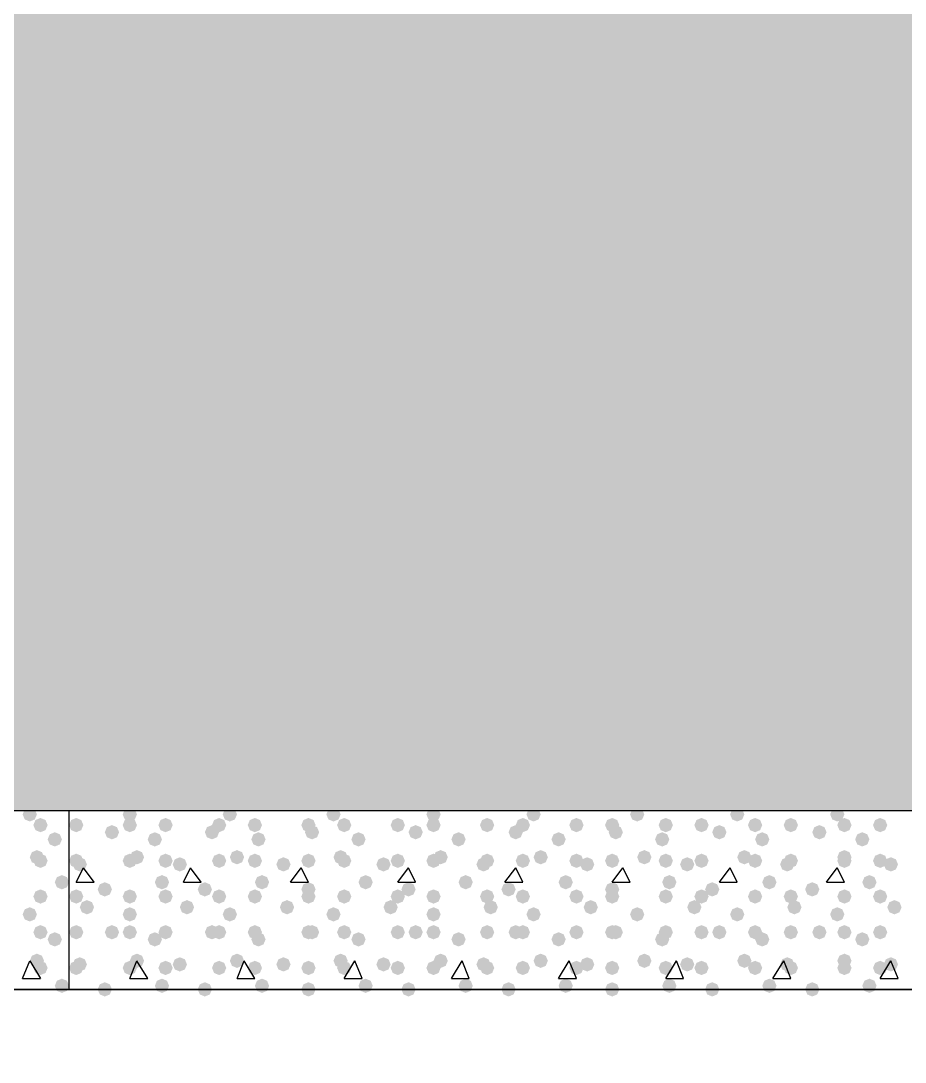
# Model space of a CAD drawing. Header units: millimetres. Extents: x 0 to 420, y 0 to 297.
# Drawn here: x 238.82 to 249.3, y 180.83 to 193.18 of the extents above; entities that cross this region are included whole.
import ezdxf

# ---------------------------------------------------------------- set-up
doc = ezdxf.new("R2010")
doc.units = ezdxf.units.MM
doc.layers.get('0').update_dxf_attribs({"linetype": 'CONTINUOUS'})

msp = doc.modelspace()

# ---------------------------------------------------------------- hatches: boundary and pattern name
at = {"true_color": 0x000008}
h = msp.add_hatch(color=0, dxfattribs=at)
h.paths.add_polyline_path([(379.603, 202.861333), (218.228333, 202.861333), (379.603, 183.811333)], flags=0)
h.paths.add_polyline_path([(218.228333, 202.861333), (379.603, 183.811333), (218.228333, 183.811333)], flags=0)
at = {"true_color": 0x000007}
for points in [[(239.014, 183.769), (238.989129, 183.709204), (238.929333, 183.684333), (238.869538, 183.709204), (238.844667, 183.769), (238.869537, 183.828796), (238.929333, 183.853667), (238.989129, 183.828796)], [(239.141, 183.642), (239.116129, 183.582204), (239.056333, 183.557333), (238.996538, 183.582204), (238.971667, 183.642), (238.996537, 183.701796), (239.056333, 183.726667), (239.116129, 183.701796)], [(239.310333, 183.472667), (239.285462, 183.412871), (239.225667, 183.388), (239.165871, 183.412871), (239.141, 183.472667), (239.165871, 183.532462), (239.225667, 183.557333), (239.285462, 183.532463)], [(239.098667, 183.261), (239.073796, 183.201204), (239.014, 183.176333), (238.954204, 183.201204), (238.929333, 183.261), (238.954204, 183.320796), (239.014, 183.345667), (239.073796, 183.320796)], [(239.141, 183.218667), (239.116129, 183.158871), (239.056333, 183.134), (238.996538, 183.158871), (238.971667, 183.218667), (238.996537, 183.278462), (239.056333, 183.303333), (239.116129, 183.278463)], [(239.395, 182.964667), (239.370129, 182.904871), (239.310333, 182.88), (239.250538, 182.904871), (239.225667, 182.964667), (239.250537, 183.024462), (239.310333, 183.049333), (239.370129, 183.024463)], [(239.141, 182.795333), (239.116129, 182.735537), (239.056333, 182.710667), (238.996538, 182.735537), (238.971667, 182.795333), (238.996537, 182.855129), (239.056333, 182.88), (239.116129, 182.855129)], [(239.014, 182.583667), (238.989129, 182.523871), (238.929333, 182.499), (238.869538, 182.523871), (238.844667, 182.583667), (238.869537, 182.643462), (238.929333, 182.668333), (238.989129, 182.643463)], [(239.141, 182.372), (239.116129, 182.312204), (239.056333, 182.287333), (238.996538, 182.312204), (238.971667, 182.372), (238.996537, 182.431796), (239.056333, 182.456667), (239.116129, 182.431796)], [(239.310333, 182.287333), (239.285462, 182.227537), (239.225667, 182.202667), (239.165871, 182.227537), (239.141, 182.287333), (239.165871, 182.347129), (239.225667, 182.372), (239.285462, 182.347129)], [(239.098667, 182.033333), (239.073796, 181.973537), (239.014, 181.948667), (238.954204, 181.973537), (238.929333, 182.033333), (238.954204, 182.093129), (239.014, 182.118), (239.073796, 182.093129)], [(239.141, 181.948667), (239.116129, 181.888871), (239.056333, 181.864), (238.996538, 181.888871), (238.971667, 181.948667), (238.996537, 182.008462), (239.056333, 182.033333), (239.116129, 182.008463)], [(239.395, 181.737), (239.370129, 181.677204), (239.310333, 181.652333), (239.250538, 181.677204), (239.225667, 181.737), (239.250537, 181.796796), (239.310333, 181.821667), (239.370129, 181.796796)]]:
    msp.add_hatch(color=0, dxfattribs=at).paths.add_polyline_path(points, flags=0)
at = {"true_color": 0x000008}
for points in [[(240.199333, 183.769), (240.174463, 183.709204), (240.114667, 183.684333), (240.054871, 183.709204), (240.03, 183.769), (240.054871, 183.828796), (240.114667, 183.853667), (240.174462, 183.828796)], [(241.384667, 183.769), (241.359796, 183.709204), (241.3, 183.684333), (241.240204, 183.709204), (241.215333, 183.769), (241.240204, 183.828796), (241.3, 183.853667), (241.359796, 183.828796)], [(242.612333, 183.769), (242.587462, 183.709204), (242.527667, 183.684333), (242.467871, 183.709204), (242.443, 183.769), (242.467871, 183.828796), (242.527667, 183.853667), (242.587462, 183.828796)], [(243.797667, 183.769), (243.772796, 183.709204), (243.713, 183.684333), (243.653204, 183.709204), (243.628333, 183.769), (243.653204, 183.828796), (243.713, 183.853667), (243.772796, 183.828796)], [(244.983, 183.769), (244.958129, 183.709204), (244.898333, 183.684333), (244.838538, 183.709204), (244.813667, 183.769), (244.838537, 183.828796), (244.898333, 183.853667), (244.958129, 183.828796)], [(246.210667, 183.769), (246.185796, 183.709204), (246.126, 183.684333), (246.066204, 183.709204), (246.041333, 183.769), (246.066204, 183.828796), (246.126, 183.853667), (246.185796, 183.828796)], [(247.396, 183.769), (247.371129, 183.709204), (247.311333, 183.684333), (247.251538, 183.709204), (247.226667, 183.769), (247.251537, 183.828796), (247.311333, 183.853667), (247.371129, 183.828796)], [(248.581333, 183.769), (248.556462, 183.709204), (248.496667, 183.684333), (248.436871, 183.709204), (248.412, 183.769), (248.436871, 183.828796), (248.496667, 183.853667), (248.556462, 183.828796)], [(239.564333, 183.642), (239.539463, 183.582204), (239.479667, 183.557333), (239.419871, 183.582204), (239.395, 183.642), (239.419871, 183.701796), (239.479667, 183.726667), (239.539462, 183.701796)], [(240.199333, 183.642), (240.174463, 183.582204), (240.114667, 183.557333), (240.054871, 183.582204), (240.03, 183.642), (240.054871, 183.701796), (240.114667, 183.726667), (240.174462, 183.701796)], [(240.622667, 183.642), (240.597796, 183.582204), (240.538, 183.557333), (240.478204, 183.582204), (240.453333, 183.642), (240.478204, 183.701796), (240.538, 183.726667), (240.597796, 183.701796)], [(241.257667, 183.642), (241.232796, 183.582204), (241.173, 183.557333), (241.113204, 183.582204), (241.088333, 183.642), (241.113204, 183.701796), (241.173, 183.726667), (241.232796, 183.701796)], [(241.681, 183.642), (241.656129, 183.582204), (241.596333, 183.557333), (241.536538, 183.582204), (241.511667, 183.642), (241.536537, 183.701796), (241.596333, 183.726667), (241.656129, 183.701796)], [(242.316, 183.642), (242.291129, 183.582204), (242.231333, 183.557333), (242.171538, 183.582204), (242.146667, 183.642), (242.171537, 183.701796), (242.231333, 183.726667), (242.291129, 183.701796)], [(242.739333, 183.642), (242.714463, 183.582204), (242.654667, 183.557333), (242.594871, 183.582204), (242.57, 183.642), (242.594871, 183.701796), (242.654667, 183.726667), (242.714462, 183.701796)], [(243.374333, 183.642), (243.349463, 183.582204), (243.289667, 183.557333), (243.229871, 183.582204), (243.205, 183.642), (243.229871, 183.701796), (243.289667, 183.726667), (243.349462, 183.701796)], [(243.797667, 183.642), (243.772796, 183.582204), (243.713, 183.557333), (243.653204, 183.582204), (243.628333, 183.642), (243.653204, 183.701796), (243.713, 183.726667), (243.772796, 183.701796)], [(244.432667, 183.642), (244.407796, 183.582204), (244.348, 183.557333), (244.288204, 183.582204), (244.263333, 183.642), (244.288204, 183.701796), (244.348, 183.726667), (244.407796, 183.701796)], [(244.856, 183.642), (244.831129, 183.582204), (244.771333, 183.557333), (244.711538, 183.582204), (244.686667, 183.642), (244.711537, 183.701796), (244.771333, 183.726667), (244.831129, 183.701796)], [(245.491, 183.642), (245.466129, 183.582204), (245.406333, 183.557333), (245.346538, 183.582204), (245.321667, 183.642), (245.346537, 183.701796), (245.406333, 183.726667), (245.466129, 183.701796)], [(245.914333, 183.642), (245.889462, 183.582204), (245.829667, 183.557333), (245.769871, 183.582204), (245.745, 183.642), (245.769871, 183.701796), (245.829667, 183.726667), (245.889462, 183.701796)], [(246.549333, 183.642), (246.524463, 183.582204), (246.464667, 183.557333), (246.404871, 183.582204), (246.38, 183.642), (246.404871, 183.701796), (246.464667, 183.726667), (246.524462, 183.701796)], [(246.972667, 183.642), (246.947796, 183.582204), (246.888, 183.557333), (246.828204, 183.582204), (246.803333, 183.642), (246.828204, 183.701796), (246.888, 183.726667), (246.947796, 183.701796)], [(247.607667, 183.642), (247.582796, 183.582204), (247.523, 183.557333), (247.463204, 183.582204), (247.438333, 183.642), (247.463204, 183.701796), (247.523, 183.726667), (247.582796, 183.701796)], [(248.031, 183.642), (248.006129, 183.582204), (247.946333, 183.557333), (247.886538, 183.582204), (247.861667, 183.642), (247.886537, 183.701796), (247.946333, 183.726667), (248.006129, 183.701796)], [(248.666, 183.642), (248.641129, 183.582204), (248.581333, 183.557333), (248.521538, 183.582204), (248.496667, 183.642), (248.521537, 183.701796), (248.581333, 183.726667), (248.641129, 183.701796)], [(249.089333, 183.642), (249.064462, 183.582204), (249.004667, 183.557333), (248.944871, 183.582204), (248.92, 183.642), (248.944871, 183.701796), (249.004667, 183.726667), (249.064462, 183.701796)], [(239.987667, 183.557333), (239.962796, 183.497537), (239.903, 183.472667), (239.843204, 183.497537), (239.818333, 183.557333), (239.843204, 183.617129), (239.903, 183.642), (239.962796, 183.617129)], [(240.495667, 183.472667), (240.470796, 183.412871), (240.411, 183.388), (240.351204, 183.412871), (240.326333, 183.472667), (240.351204, 183.532462), (240.411, 183.557333), (240.470796, 183.532463)], [(241.173, 183.557333), (241.148129, 183.497537), (241.088333, 183.472667), (241.028538, 183.497537), (241.003667, 183.557333), (241.028537, 183.617129), (241.088333, 183.642), (241.148129, 183.617129)], [(241.723333, 183.472667), (241.698463, 183.412871), (241.638667, 183.388), (241.578871, 183.412871), (241.554, 183.472667), (241.578871, 183.532462), (241.638667, 183.557333), (241.698462, 183.532463)], [(242.358333, 183.557333), (242.333463, 183.497537), (242.273667, 183.472667), (242.213871, 183.497537), (242.189, 183.557333), (242.213871, 183.617129), (242.273667, 183.642), (242.333462, 183.617129)], [(242.908667, 183.472667), (242.883796, 183.412871), (242.824, 183.388), (242.764204, 183.412871), (242.739333, 183.472667), (242.764204, 183.532462), (242.824, 183.557333), (242.883796, 183.532463)], [(243.586, 183.557333), (243.561129, 183.497537), (243.501333, 183.472667), (243.441538, 183.497537), (243.416667, 183.557333), (243.441537, 183.617129), (243.501333, 183.642), (243.561129, 183.617129)], [(244.094, 183.472667), (244.069129, 183.412871), (244.009333, 183.388), (243.949538, 183.412871), (243.924667, 183.472667), (243.949537, 183.532462), (244.009333, 183.557333), (244.069129, 183.532463)], [(244.771333, 183.557333), (244.746462, 183.497537), (244.686667, 183.472667), (244.626871, 183.497537), (244.602, 183.557333), (244.626871, 183.617129), (244.686667, 183.642), (244.746462, 183.617129)], [(245.279333, 183.472667), (245.254462, 183.412871), (245.194667, 183.388), (245.134871, 183.412871), (245.11, 183.472667), (245.134871, 183.532462), (245.194667, 183.557333), (245.254462, 183.532463)], [(245.956667, 183.557333), (245.931796, 183.497537), (245.872, 183.472667), (245.812204, 183.497537), (245.787333, 183.557333), (245.812204, 183.617129), (245.872, 183.642), (245.931796, 183.617129)], [(246.507, 183.472667), (246.482129, 183.412871), (246.422333, 183.388), (246.362537, 183.412871), (246.337667, 183.472667), (246.362537, 183.532462), (246.422333, 183.557333), (246.482129, 183.532463)], [(247.184333, 183.557333), (247.159462, 183.497537), (247.099667, 183.472667), (247.039871, 183.497537), (247.015, 183.557333), (247.039871, 183.617129), (247.099667, 183.642), (247.159462, 183.617129)], [(247.692333, 183.472667), (247.667463, 183.412871), (247.607667, 183.388), (247.547871, 183.412871), (247.523, 183.472667), (247.547871, 183.532462), (247.607667, 183.557333), (247.667462, 183.532463)], [(248.369667, 183.557333), (248.344796, 183.497537), (248.285, 183.472667), (248.225204, 183.497537), (248.200333, 183.557333), (248.225204, 183.617129), (248.285, 183.642), (248.344796, 183.617129)], [(248.877667, 183.472667), (248.852796, 183.412871), (248.793, 183.388), (248.733204, 183.412871), (248.708333, 183.472667), (248.733204, 183.532462), (248.793, 183.557333), (248.852796, 183.532463)], [(239.564333, 183.218667), (239.539463, 183.158871), (239.479667, 183.134), (239.419871, 183.158871), (239.395, 183.218667), (239.419871, 183.278462), (239.479667, 183.303333), (239.539462, 183.278463)], [(240.199333, 183.218667), (240.174463, 183.158871), (240.114667, 183.134), (240.054871, 183.158871), (240.03, 183.218667), (240.054871, 183.278462), (240.114667, 183.303333), (240.174462, 183.278463)], [(240.284, 183.261), (240.259129, 183.201204), (240.199333, 183.176333), (240.139538, 183.201204), (240.114667, 183.261), (240.139537, 183.320796), (240.199333, 183.345667), (240.259129, 183.320796)], [(240.622667, 183.218667), (240.597796, 183.158871), (240.538, 183.134), (240.478204, 183.158871), (240.453333, 183.218667), (240.478204, 183.278462), (240.538, 183.303333), (240.597796, 183.278463)], [(241.257667, 183.218667), (241.232796, 183.158871), (241.173, 183.134), (241.113204, 183.158871), (241.088333, 183.218667), (241.113204, 183.278462), (241.173, 183.303333), (241.232796, 183.278463)], [(241.469333, 183.261), (241.444462, 183.201204), (241.384667, 183.176333), (241.324871, 183.201204), (241.3, 183.261), (241.324871, 183.320796), (241.384667, 183.345667), (241.444462, 183.320796)], [(241.681, 183.218667), (241.656129, 183.158871), (241.596333, 183.134), (241.536538, 183.158871), (241.511667, 183.218667), (241.536537, 183.278462), (241.596333, 183.303333), (241.656129, 183.278463)], [(242.316, 183.218667), (242.291129, 183.158871), (242.231333, 183.134), (242.171538, 183.158871), (242.146667, 183.218667), (242.171537, 183.278462), (242.231333, 183.303333), (242.291129, 183.278463)], [(242.697, 183.261), (242.672129, 183.201204), (242.612333, 183.176333), (242.552537, 183.201204), (242.527667, 183.261), (242.552537, 183.320796), (242.612333, 183.345667), (242.672129, 183.320796)], [(242.739333, 183.218667), (242.714463, 183.158871), (242.654667, 183.134), (242.594871, 183.158871), (242.57, 183.218667), (242.594871, 183.278462), (242.654667, 183.303333), (242.714462, 183.278463)], [(243.374333, 183.218667), (243.349463, 183.158871), (243.289667, 183.134), (243.229871, 183.158871), (243.205, 183.218667), (243.229871, 183.278462), (243.289667, 183.303333), (243.349462, 183.278463)], [(243.797667, 183.218667), (243.772796, 183.158871), (243.713, 183.134), (243.653204, 183.158871), (243.628333, 183.218667), (243.653204, 183.278462), (243.713, 183.303333), (243.772796, 183.278463)], [(243.882333, 183.261), (243.857463, 183.201204), (243.797667, 183.176333), (243.737871, 183.201204), (243.713, 183.261), (243.737871, 183.320796), (243.797667, 183.345667), (243.857462, 183.320796)], [(244.432667, 183.218667), (244.407796, 183.158871), (244.348, 183.134), (244.288204, 183.158871), (244.263333, 183.218667), (244.288204, 183.278462), (244.348, 183.303333), (244.407796, 183.278463)], [(244.856, 183.218667), (244.831129, 183.158871), (244.771333, 183.134), (244.711538, 183.158871), (244.686667, 183.218667), (244.711537, 183.278462), (244.771333, 183.303333), (244.831129, 183.278463)], [(245.067667, 183.261), (245.042796, 183.201204), (244.983, 183.176333), (244.923204, 183.201204), (244.898333, 183.261), (244.923204, 183.320796), (244.983, 183.345667), (245.042796, 183.320796)], [(245.491, 183.218667), (245.466129, 183.158871), (245.406333, 183.134), (245.346538, 183.158871), (245.321667, 183.218667), (245.346537, 183.278462), (245.406333, 183.303333), (245.466129, 183.278463)], [(245.914333, 183.218667), (245.889462, 183.158871), (245.829667, 183.134), (245.769871, 183.158871), (245.745, 183.218667), (245.769871, 183.278462), (245.829667, 183.303333), (245.889462, 183.278463)], [(246.295333, 183.261), (246.270462, 183.201204), (246.210667, 183.176333), (246.150871, 183.201204), (246.126, 183.261), (246.150871, 183.320796), (246.210667, 183.345667), (246.270462, 183.320796)], [(246.549333, 183.218667), (246.524463, 183.158871), (246.464667, 183.134), (246.404871, 183.158871), (246.38, 183.218667), (246.404871, 183.278462), (246.464667, 183.303333), (246.524462, 183.278463)], [(246.972667, 183.218667), (246.947796, 183.158871), (246.888, 183.134), (246.828204, 183.158871), (246.803333, 183.218667), (246.828204, 183.278462), (246.888, 183.303333), (246.947796, 183.278463)], [(247.480667, 183.261), (247.455796, 183.201204), (247.396, 183.176333), (247.336204, 183.201204), (247.311333, 183.261), (247.336204, 183.320796), (247.396, 183.345667), (247.455796, 183.320796)], [(247.607667, 183.218667), (247.582796, 183.158871), (247.523, 183.134), (247.463204, 183.158871), (247.438333, 183.218667), (247.463204, 183.278462), (247.523, 183.303333), (247.582796, 183.278463)], [(248.031, 183.218667), (248.006129, 183.158871), (247.946333, 183.134), (247.886538, 183.158871), (247.861667, 183.218667), (247.886537, 183.278462), (247.946333, 183.303333), (248.006129, 183.278463)], [(248.666, 183.261), (248.641129, 183.201204), (248.581333, 183.176333), (248.521538, 183.201204), (248.496667, 183.261), (248.521537, 183.320796), (248.581333, 183.345667), (248.641129, 183.320796)], [(248.666, 183.218667), (248.641129, 183.158871), (248.581333, 183.134), (248.521538, 183.158871), (248.496667, 183.218667), (248.521537, 183.278462), (248.581333, 183.303333), (248.641129, 183.278463)], [(249.089333, 183.218667), (249.064462, 183.158871), (249.004667, 183.134), (248.944871, 183.158871), (248.92, 183.218667), (248.944871, 183.278462), (249.004667, 183.303333), (249.064462, 183.278463)], [(239.606667, 183.176333), (239.581796, 183.116537), (239.522, 183.091667), (239.462204, 183.116537), (239.437333, 183.176333), (239.462204, 183.236129), (239.522, 183.261), (239.581796, 183.236129)], [(240.792, 183.176333), (240.767129, 183.116537), (240.707333, 183.091667), (240.647538, 183.116537), (240.622667, 183.176333), (240.647537, 183.236129), (240.707333, 183.261), (240.767129, 183.236129)], [(242.019667, 183.176333), (241.994796, 183.116537), (241.935, 183.091667), (241.875204, 183.116537), (241.850333, 183.176333), (241.875204, 183.236129), (241.935, 183.261), (241.994796, 183.236129)], [(243.205, 183.176333), (243.180129, 183.116537), (243.120333, 183.091667), (243.060538, 183.116537), (243.035667, 183.176333), (243.060537, 183.236129), (243.120333, 183.261), (243.180129, 183.236129)], [(244.390333, 183.176333), (244.365462, 183.116537), (244.305667, 183.091667), (244.245871, 183.116537), (244.221, 183.176333), (244.245871, 183.236129), (244.305667, 183.261), (244.365462, 183.236129)], [(245.618, 183.176333), (245.593129, 183.116537), (245.533333, 183.091667), (245.473537, 183.116537), (245.448667, 183.176333), (245.473537, 183.236129), (245.533333, 183.261), (245.593129, 183.236129)], [(246.803333, 183.176333), (246.778462, 183.116537), (246.718667, 183.091667), (246.658871, 183.116537), (246.634, 183.176333), (246.658871, 183.236129), (246.718667, 183.261), (246.778462, 183.236129)], [(247.988667, 183.176333), (247.963796, 183.116537), (247.904, 183.091667), (247.844204, 183.116537), (247.819333, 183.176333), (247.844204, 183.236129), (247.904, 183.261), (247.963796, 183.236129)], [(249.216333, 183.176333), (249.191462, 183.116537), (249.131667, 183.091667), (249.071871, 183.116537), (249.047, 183.176333), (249.071871, 183.236129), (249.131667, 183.261), (249.191462, 183.236129)], [(239.903, 182.88), (239.878129, 182.820204), (239.818333, 182.795333), (239.758537, 182.820204), (239.733667, 182.88), (239.758537, 182.939796), (239.818333, 182.964667), (239.878129, 182.939796)], [(240.580333, 182.964667), (240.555462, 182.904871), (240.495667, 182.88), (240.435871, 182.904871), (240.411, 182.964667), (240.435871, 183.024462), (240.495667, 183.049333), (240.555462, 183.024463)], [(241.088333, 182.88), (241.063462, 182.820204), (241.003667, 182.795333), (240.943871, 182.820204), (240.919, 182.88), (240.943871, 182.939796), (241.003667, 182.964667), (241.063462, 182.939796)], [(241.765667, 182.964667), (241.740796, 182.904871), (241.681, 182.88), (241.621204, 182.904871), (241.596333, 182.964667), (241.621204, 183.024462), (241.681, 183.049333), (241.740796, 183.024463)], [(242.316, 182.88), (242.291129, 182.820204), (242.231333, 182.795333), (242.171538, 182.820204), (242.146667, 182.88), (242.171537, 182.939796), (242.231333, 182.964667), (242.291129, 182.939796)], [(242.993333, 182.964667), (242.968462, 182.904871), (242.908667, 182.88), (242.848871, 182.904871), (242.824, 182.964667), (242.848871, 183.024462), (242.908667, 183.049333), (242.968462, 183.024463)], [(243.501333, 182.88), (243.476462, 182.820204), (243.416667, 182.795333), (243.356871, 182.820204), (243.332, 182.88), (243.356871, 182.939796), (243.416667, 182.964667), (243.476462, 182.939796)], [(244.178667, 182.964667), (244.153796, 182.904871), (244.094, 182.88), (244.034204, 182.904871), (244.009333, 182.964667), (244.034204, 183.024462), (244.094, 183.049333), (244.153796, 183.024463)], [(244.686667, 182.88), (244.661796, 182.820204), (244.602, 182.795333), (244.542204, 182.820204), (244.517333, 182.88), (244.542204, 182.939796), (244.602, 182.964667), (244.661796, 182.939796)], [(245.364, 182.964667), (245.339129, 182.904871), (245.279333, 182.88), (245.219538, 182.904871), (245.194667, 182.964667), (245.219537, 183.024462), (245.279333, 183.049333), (245.339129, 183.024463)], [(245.914333, 182.88), (245.889462, 182.820204), (245.829667, 182.795333), (245.769871, 182.820204), (245.745, 182.88), (245.769871, 182.939796), (245.829667, 182.964667), (245.889462, 182.939796)], [(246.591667, 182.964667), (246.566796, 182.904871), (246.507, 182.88), (246.447204, 182.904871), (246.422333, 182.964667), (246.447204, 183.024462), (246.507, 183.049333), (246.566796, 183.024463)], [(247.099667, 182.88), (247.074796, 182.820204), (247.015, 182.795333), (246.955204, 182.820204), (246.930333, 182.88), (246.955204, 182.939796), (247.015, 182.964667), (247.074796, 182.939796)], [(247.777, 182.964667), (247.752129, 182.904871), (247.692333, 182.88), (247.632537, 182.904871), (247.607667, 182.964667), (247.632537, 183.024462), (247.692333, 183.049333), (247.752129, 183.024463)], [(248.285, 182.88), (248.260129, 182.820204), (248.200333, 182.795333), (248.140537, 182.820204), (248.115667, 182.88), (248.140537, 182.939796), (248.200333, 182.964667), (248.260129, 182.939796)], [(248.962333, 182.964667), (248.937462, 182.904871), (248.877667, 182.88), (248.817871, 182.904871), (248.793, 182.964667), (248.817871, 183.024462), (248.877667, 183.049333), (248.937462, 183.024463)], [(239.564333, 182.795333), (239.539463, 182.735537), (239.479667, 182.710667), (239.419871, 182.735537), (239.395, 182.795333), (239.419871, 182.855129), (239.479667, 182.88), (239.539462, 182.855129)], [(240.199333, 182.795333), (240.174463, 182.735537), (240.114667, 182.710667), (240.054871, 182.735537), (240.03, 182.795333), (240.054871, 182.855129), (240.114667, 182.88), (240.174462, 182.855129)], [(240.622667, 182.795333), (240.597796, 182.735537), (240.538, 182.710667), (240.478204, 182.735537), (240.453333, 182.795333), (240.478204, 182.855129), (240.538, 182.88), (240.597796, 182.855129)], [(241.257667, 182.795333), (241.232796, 182.735537), (241.173, 182.710667), (241.113204, 182.735537), (241.088333, 182.795333), (241.113204, 182.855129), (241.173, 182.88), (241.232796, 182.855129)], [(241.681, 182.795333), (241.656129, 182.735537), (241.596333, 182.710667), (241.536538, 182.735537), (241.511667, 182.795333), (241.536537, 182.855129), (241.596333, 182.88), (241.656129, 182.855129)], [(242.316, 182.795333), (242.291129, 182.735537), (242.231333, 182.710667), (242.171538, 182.735537), (242.146667, 182.795333), (242.171537, 182.855129), (242.231333, 182.88), (242.291129, 182.855129)], [(242.739333, 182.795333), (242.714463, 182.735537), (242.654667, 182.710667), (242.594871, 182.735537), (242.57, 182.795333), (242.594871, 182.855129), (242.654667, 182.88), (242.714462, 182.855129)], [(243.374333, 182.795333), (243.349463, 182.735537), (243.289667, 182.710667), (243.229871, 182.735537), (243.205, 182.795333), (243.229871, 182.855129), (243.289667, 182.88), (243.349462, 182.855129)], [(243.797667, 182.795333), (243.772796, 182.735537), (243.713, 182.710667), (243.653204, 182.735537), (243.628333, 182.795333), (243.653204, 182.855129), (243.713, 182.88), (243.772796, 182.855129)], [(244.432667, 182.795333), (244.407796, 182.735537), (244.348, 182.710667), (244.288204, 182.735537), (244.263333, 182.795333), (244.288204, 182.855129), (244.348, 182.88), (244.407796, 182.855129)], [(244.856, 182.795333), (244.831129, 182.735537), (244.771333, 182.710667), (244.711538, 182.735537), (244.686667, 182.795333), (244.711537, 182.855129), (244.771333, 182.88), (244.831129, 182.855129)], [(245.491, 182.795333), (245.466129, 182.735537), (245.406333, 182.710667), (245.346538, 182.735537), (245.321667, 182.795333), (245.346537, 182.855129), (245.406333, 182.88), (245.466129, 182.855129)], [(245.914333, 182.795333), (245.889462, 182.735537), (245.829667, 182.710667), (245.769871, 182.735537), (245.745, 182.795333), (245.769871, 182.855129), (245.829667, 182.88), (245.889462, 182.855129)], [(246.549333, 182.795333), (246.524463, 182.735537), (246.464667, 182.710667), (246.404871, 182.735537), (246.38, 182.795333), (246.404871, 182.855129), (246.464667, 182.88), (246.524462, 182.855129)], [(246.972667, 182.795333), (246.947796, 182.735537), (246.888, 182.710667), (246.828204, 182.735537), (246.803333, 182.795333), (246.828204, 182.855129), (246.888, 182.88), (246.947796, 182.855129)], [(247.607667, 182.795333), (247.582796, 182.735537), (247.523, 182.710667), (247.463204, 182.735537), (247.438333, 182.795333), (247.463204, 182.855129), (247.523, 182.88), (247.582796, 182.855129)], [(248.031, 182.795333), (248.006129, 182.735537), (247.946333, 182.710667), (247.886538, 182.735537), (247.861667, 182.795333), (247.886537, 182.855129), (247.946333, 182.88), (248.006129, 182.855129)], [(248.666, 182.795333), (248.641129, 182.735537), (248.581333, 182.710667), (248.521538, 182.735537), (248.496667, 182.795333), (248.521537, 182.855129), (248.581333, 182.88), (248.641129, 182.855129)], [(249.089333, 182.795333), (249.064462, 182.735537), (249.004667, 182.710667), (248.944871, 182.735537), (248.92, 182.795333), (248.944871, 182.855129), (249.004667, 182.88), (249.064462, 182.855129)], [(239.691333, 182.668333), (239.666462, 182.608537), (239.606667, 182.583667), (239.546871, 182.608537), (239.522, 182.668333), (239.546871, 182.728129), (239.606667, 182.753), (239.666462, 182.728129)], [(240.876667, 182.668333), (240.851796, 182.608537), (240.792, 182.583667), (240.732204, 182.608537), (240.707333, 182.668333), (240.732204, 182.728129), (240.792, 182.753), (240.851796, 182.728129)], [(242.062, 182.668333), (242.037129, 182.608537), (241.977333, 182.583667), (241.917537, 182.608537), (241.892667, 182.668333), (241.917537, 182.728129), (241.977333, 182.753), (242.037129, 182.728129)], [(243.289667, 182.668333), (243.264796, 182.608537), (243.205, 182.583667), (243.145204, 182.608537), (243.120333, 182.668333), (243.145204, 182.728129), (243.205, 182.753), (243.264796, 182.728129)], [(244.475, 182.668333), (244.450129, 182.608537), (244.390333, 182.583667), (244.330537, 182.608537), (244.305667, 182.668333), (244.330537, 182.728129), (244.390333, 182.753), (244.450129, 182.728129)], [(245.660333, 182.668333), (245.635462, 182.608537), (245.575667, 182.583667), (245.515871, 182.608537), (245.491, 182.668333), (245.515871, 182.728129), (245.575667, 182.753), (245.635462, 182.728129)], [(246.888, 182.668333), (246.863129, 182.608537), (246.803333, 182.583667), (246.743538, 182.608537), (246.718667, 182.668333), (246.743537, 182.728129), (246.803333, 182.753), (246.863129, 182.728129)], [(248.073333, 182.668333), (248.048462, 182.608537), (247.988667, 182.583667), (247.928871, 182.608537), (247.904, 182.668333), (247.928871, 182.728129), (247.988667, 182.753), (248.048462, 182.728129)], [(249.258667, 182.668333), (249.233796, 182.608537), (249.174, 182.583667), (249.114204, 182.608537), (249.089333, 182.668333), (249.114204, 182.728129), (249.174, 182.753), (249.233796, 182.728129)], [(240.199333, 182.583667), (240.174463, 182.523871), (240.114667, 182.499), (240.054871, 182.523871), (240.03, 182.583667), (240.054871, 182.643462), (240.114667, 182.668333), (240.174462, 182.643463)], [(241.384667, 182.583667), (241.359796, 182.523871), (241.3, 182.499), (241.240204, 182.523871), (241.215333, 182.583667), (241.240204, 182.643462), (241.3, 182.668333), (241.359796, 182.643463)], [(242.612333, 182.583667), (242.587462, 182.523871), (242.527667, 182.499), (242.467871, 182.523871), (242.443, 182.583667), (242.467871, 182.643462), (242.527667, 182.668333), (242.587462, 182.643463)], [(243.797667, 182.583667), (243.772796, 182.523871), (243.713, 182.499), (243.653204, 182.523871), (243.628333, 182.583667), (243.653204, 182.643462), (243.713, 182.668333), (243.772796, 182.643463)], [(244.983, 182.583667), (244.958129, 182.523871), (244.898333, 182.499), (244.838538, 182.523871), (244.813667, 182.583667), (244.838537, 182.643462), (244.898333, 182.668333), (244.958129, 182.643463)], [(246.210667, 182.583667), (246.185796, 182.523871), (246.126, 182.499), (246.066204, 182.523871), (246.041333, 182.583667), (246.066204, 182.643462), (246.126, 182.668333), (246.185796, 182.643463)], [(247.396, 182.583667), (247.371129, 182.523871), (247.311333, 182.499), (247.251538, 182.523871), (247.226667, 182.583667), (247.251537, 182.643462), (247.311333, 182.668333), (247.371129, 182.643463)], [(248.581333, 182.583667), (248.556462, 182.523871), (248.496667, 182.499), (248.436871, 182.523871), (248.412, 182.583667), (248.436871, 182.643462), (248.496667, 182.668333), (248.556462, 182.643463)], [(239.564333, 182.372), (239.539463, 182.312204), (239.479667, 182.287333), (239.419871, 182.312204), (239.395, 182.372), (239.419871, 182.431796), (239.479667, 182.456667), (239.539462, 182.431796)], [(239.987667, 182.372), (239.962796, 182.312204), (239.903, 182.287333), (239.843204, 182.312204), (239.818333, 182.372), (239.843204, 182.431796), (239.903, 182.456667), (239.962796, 182.431796)], [(240.199333, 182.372), (240.174463, 182.312204), (240.114667, 182.287333), (240.054871, 182.312204), (240.03, 182.372), (240.054871, 182.431796), (240.114667, 182.456667), (240.174462, 182.431796)], [(240.622667, 182.372), (240.597796, 182.312204), (240.538, 182.287333), (240.478204, 182.312204), (240.453333, 182.372), (240.478204, 182.431796), (240.538, 182.456667), (240.597796, 182.431796)], [(241.173, 182.372), (241.148129, 182.312204), (241.088333, 182.287333), (241.028538, 182.312204), (241.003667, 182.372), (241.028537, 182.431796), (241.088333, 182.456667), (241.148129, 182.431796)], [(241.257667, 182.372), (241.232796, 182.312204), (241.173, 182.287333), (241.113204, 182.312204), (241.088333, 182.372), (241.113204, 182.431796), (241.173, 182.456667), (241.232796, 182.431796)], [(241.681, 182.372), (241.656129, 182.312204), (241.596333, 182.287333), (241.536538, 182.312204), (241.511667, 182.372), (241.536537, 182.431796), (241.596333, 182.456667), (241.656129, 182.431796)], [(242.316, 182.372), (242.291129, 182.312204), (242.231333, 182.287333), (242.171538, 182.312204), (242.146667, 182.372), (242.171537, 182.431796), (242.231333, 182.456667), (242.291129, 182.431796)], [(242.358333, 182.372), (242.333463, 182.312204), (242.273667, 182.287333), (242.213871, 182.312204), (242.189, 182.372), (242.213871, 182.431796), (242.273667, 182.456667), (242.333462, 182.431796)], [(242.739333, 182.372), (242.714463, 182.312204), (242.654667, 182.287333), (242.594871, 182.312204), (242.57, 182.372), (242.594871, 182.431796), (242.654667, 182.456667), (242.714462, 182.431796)], [(243.374333, 182.372), (243.349463, 182.312204), (243.289667, 182.287333), (243.229871, 182.312204), (243.205, 182.372), (243.229871, 182.431796), (243.289667, 182.456667), (243.349462, 182.431796)], [(243.586, 182.372), (243.561129, 182.312204), (243.501333, 182.287333), (243.441538, 182.312204), (243.416667, 182.372), (243.441537, 182.431796), (243.501333, 182.456667), (243.561129, 182.431796)], [(243.797667, 182.372), (243.772796, 182.312204), (243.713, 182.287333), (243.653204, 182.312204), (243.628333, 182.372), (243.653204, 182.431796), (243.713, 182.456667), (243.772796, 182.431796)], [(244.432667, 182.372), (244.407796, 182.312204), (244.348, 182.287333), (244.288204, 182.312204), (244.263333, 182.372), (244.288204, 182.431796), (244.348, 182.456667), (244.407796, 182.431796)], [(244.771333, 182.372), (244.746462, 182.312204), (244.686667, 182.287333), (244.626871, 182.312204), (244.602, 182.372), (244.626871, 182.431796), (244.686667, 182.456667), (244.746462, 182.431796)], [(244.856, 182.372), (244.831129, 182.312204), (244.771333, 182.287333), (244.711538, 182.312204), (244.686667, 182.372), (244.711537, 182.431796), (244.771333, 182.456667), (244.831129, 182.431796)], [(245.491, 182.372), (245.466129, 182.312204), (245.406333, 182.287333), (245.346538, 182.312204), (245.321667, 182.372), (245.346537, 182.431796), (245.406333, 182.456667), (245.466129, 182.431796)], [(245.914333, 182.372), (245.889462, 182.312204), (245.829667, 182.287333), (245.769871, 182.312204), (245.745, 182.372), (245.769871, 182.431796), (245.829667, 182.456667), (245.889462, 182.431796)], [(245.956667, 182.372), (245.931796, 182.312204), (245.872, 182.287333), (245.812204, 182.312204), (245.787333, 182.372), (245.812204, 182.431796), (245.872, 182.456667), (245.931796, 182.431796)], [(246.549333, 182.372), (246.524463, 182.312204), (246.464667, 182.287333), (246.404871, 182.312204), (246.38, 182.372), (246.404871, 182.431796), (246.464667, 182.456667), (246.524462, 182.431796)], [(246.972667, 182.372), (246.947796, 182.312204), (246.888, 182.287333), (246.828204, 182.312204), (246.803333, 182.372), (246.828204, 182.431796), (246.888, 182.456667), (246.947796, 182.431796)], [(247.184333, 182.372), (247.159462, 182.312204), (247.099667, 182.287333), (247.039871, 182.312204), (247.015, 182.372), (247.039871, 182.431796), (247.099667, 182.456667), (247.159462, 182.431796)], [(247.607667, 182.372), (247.582796, 182.312204), (247.523, 182.287333), (247.463204, 182.312204), (247.438333, 182.372), (247.463204, 182.431796), (247.523, 182.456667), (247.582796, 182.431796)], [(248.031, 182.372), (248.006129, 182.312204), (247.946333, 182.287333), (247.886538, 182.312204), (247.861667, 182.372), (247.886537, 182.431796), (247.946333, 182.456667), (248.006129, 182.431796)], [(248.369667, 182.372), (248.344796, 182.312204), (248.285, 182.287333), (248.225204, 182.312204), (248.200333, 182.372), (248.225204, 182.431796), (248.285, 182.456667), (248.344796, 182.431796)], [(248.666, 182.372), (248.641129, 182.312204), (248.581333, 182.287333), (248.521538, 182.312204), (248.496667, 182.372), (248.521537, 182.431796), (248.581333, 182.456667), (248.641129, 182.431796)], [(249.089333, 182.372), (249.064462, 182.312204), (249.004667, 182.287333), (248.944871, 182.312204), (248.92, 182.372), (248.944871, 182.431796), (249.004667, 182.456667), (249.064462, 182.431796)], [(240.495667, 182.287333), (240.470796, 182.227537), (240.411, 182.202667), (240.351204, 182.227537), (240.326333, 182.287333), (240.351204, 182.347129), (240.411, 182.372), (240.470796, 182.347129)], [(241.723333, 182.287333), (241.698463, 182.227537), (241.638667, 182.202667), (241.578871, 182.227537), (241.554, 182.287333), (241.578871, 182.347129), (241.638667, 182.372), (241.698462, 182.347129)], [(242.908667, 182.287333), (242.883796, 182.227537), (242.824, 182.202667), (242.764204, 182.227537), (242.739333, 182.287333), (242.764204, 182.347129), (242.824, 182.372), (242.883796, 182.347129)], [(244.094, 182.287333), (244.069129, 182.227537), (244.009333, 182.202667), (243.949538, 182.227537), (243.924667, 182.287333), (243.949537, 182.347129), (244.009333, 182.372), (244.069129, 182.347129)], [(245.279333, 182.287333), (245.254462, 182.227537), (245.194667, 182.202667), (245.134871, 182.227537), (245.11, 182.287333), (245.134871, 182.347129), (245.194667, 182.372), (245.254462, 182.347129)], [(246.507, 182.287333), (246.482129, 182.227537), (246.422333, 182.202667), (246.362537, 182.227537), (246.337667, 182.287333), (246.362537, 182.347129), (246.422333, 182.372), (246.482129, 182.347129)], [(247.692333, 182.287333), (247.667463, 182.227537), (247.607667, 182.202667), (247.547871, 182.227537), (247.523, 182.287333), (247.547871, 182.347129), (247.607667, 182.372), (247.667462, 182.347129)], [(248.877667, 182.287333), (248.852796, 182.227537), (248.793, 182.202667), (248.733204, 182.227537), (248.708333, 182.287333), (248.733204, 182.347129), (248.793, 182.372), (248.852796, 182.347129)], [(239.606667, 181.991), (239.581796, 181.931204), (239.522, 181.906333), (239.462204, 181.931204), (239.437333, 181.991), (239.462204, 182.050796), (239.522, 182.075667), (239.581796, 182.050796)], [(240.284, 182.033333), (240.259129, 181.973537), (240.199333, 181.948667), (240.139538, 181.973537), (240.114667, 182.033333), (240.139537, 182.093129), (240.199333, 182.118), (240.259129, 182.093129)], [(240.792, 181.991), (240.767129, 181.931204), (240.707333, 181.906333), (240.647538, 181.931204), (240.622667, 181.991), (240.647537, 182.050796), (240.707333, 182.075667), (240.767129, 182.050796)], [(241.469333, 182.033333), (241.444462, 181.973537), (241.384667, 181.948667), (241.324871, 181.973537), (241.3, 182.033333), (241.324871, 182.093129), (241.384667, 182.118), (241.444462, 182.093129)], [(242.019667, 181.991), (241.994796, 181.931204), (241.935, 181.906333), (241.875204, 181.931204), (241.850333, 181.991), (241.875204, 182.050796), (241.935, 182.075667), (241.994796, 182.050796)], [(242.697, 182.033333), (242.672129, 181.973537), (242.612333, 181.948667), (242.552537, 181.973537), (242.527667, 182.033333), (242.552537, 182.093129), (242.612333, 182.118), (242.672129, 182.093129)], [(243.205, 181.991), (243.180129, 181.931204), (243.120333, 181.906333), (243.060538, 181.931204), (243.035667, 181.991), (243.060537, 182.050796), (243.120333, 182.075667), (243.180129, 182.050796)], [(243.882333, 182.033333), (243.857463, 181.973537), (243.797667, 181.948667), (243.737871, 181.973537), (243.713, 182.033333), (243.737871, 182.093129), (243.797667, 182.118), (243.857462, 182.093129)], [(244.390333, 181.991), (244.365462, 181.931204), (244.305667, 181.906333), (244.245871, 181.931204), (244.221, 181.991), (244.245871, 182.050796), (244.305667, 182.075667), (244.365462, 182.050796)], [(245.067667, 182.033333), (245.042796, 181.973537), (244.983, 181.948667), (244.923204, 181.973537), (244.898333, 182.033333), (244.923204, 182.093129), (244.983, 182.118), (245.042796, 182.093129)], [(245.618, 181.991), (245.593129, 181.931204), (245.533333, 181.906333), (245.473537, 181.931204), (245.448667, 181.991), (245.473537, 182.050796), (245.533333, 182.075667), (245.593129, 182.050796)], [(246.295333, 182.033333), (246.270462, 181.973537), (246.210667, 181.948667), (246.150871, 181.973537), (246.126, 182.033333), (246.150871, 182.093129), (246.210667, 182.118), (246.270462, 182.093129)], [(246.803333, 181.991), (246.778462, 181.931204), (246.718667, 181.906333), (246.658871, 181.931204), (246.634, 181.991), (246.658871, 182.050796), (246.718667, 182.075667), (246.778462, 182.050796)], [(247.480667, 182.033333), (247.455796, 181.973537), (247.396, 181.948667), (247.336204, 181.973537), (247.311333, 182.033333), (247.336204, 182.093129), (247.396, 182.118), (247.455796, 182.093129)], [(247.988667, 181.991), (247.963796, 181.931204), (247.904, 181.906333), (247.844204, 181.931204), (247.819333, 181.991), (247.844204, 182.050796), (247.904, 182.075667), (247.963796, 182.050796)], [(248.666, 182.033333), (248.641129, 181.973537), (248.581333, 181.948667), (248.521538, 181.973537), (248.496667, 182.033333), (248.521537, 182.093129), (248.581333, 182.118), (248.641129, 182.093129)], [(249.216333, 181.991), (249.191462, 181.931204), (249.131667, 181.906333), (249.071871, 181.931204), (249.047, 181.991), (249.071871, 182.050796), (249.131667, 182.075667), (249.191462, 182.050796)], [(239.564333, 181.948667), (239.539463, 181.888871), (239.479667, 181.864), (239.419871, 181.888871), (239.395, 181.948667), (239.419871, 182.008462), (239.479667, 182.033333), (239.539462, 182.008463)], [(240.199333, 181.948667), (240.174463, 181.888871), (240.114667, 181.864), (240.054871, 181.888871), (240.03, 181.948667), (240.054871, 182.008462), (240.114667, 182.033333), (240.174462, 182.008463)], [(240.622667, 181.948667), (240.597796, 181.888871), (240.538, 181.864), (240.478204, 181.888871), (240.453333, 181.948667), (240.478204, 182.008462), (240.538, 182.033333), (240.597796, 182.008463)], [(241.257667, 181.948667), (241.232796, 181.888871), (241.173, 181.864), (241.113204, 181.888871), (241.088333, 181.948667), (241.113204, 182.008462), (241.173, 182.033333), (241.232796, 182.008463)], [(241.681, 181.948667), (241.656129, 181.888871), (241.596333, 181.864), (241.536538, 181.888871), (241.511667, 181.948667), (241.536537, 182.008462), (241.596333, 182.033333), (241.656129, 182.008463)], [(242.316, 181.948667), (242.291129, 181.888871), (242.231333, 181.864), (242.171538, 181.888871), (242.146667, 181.948667), (242.171537, 182.008462), (242.231333, 182.033333), (242.291129, 182.008463)], [(242.739333, 181.948667), (242.714463, 181.888871), (242.654667, 181.864), (242.594871, 181.888871), (242.57, 181.948667), (242.594871, 182.008462), (242.654667, 182.033333), (242.714462, 182.008463)], [(243.374333, 181.948667), (243.349463, 181.888871), (243.289667, 181.864), (243.229871, 181.888871), (243.205, 181.948667), (243.229871, 182.008462), (243.289667, 182.033333), (243.349462, 182.008463)], [(243.797667, 181.948667), (243.772796, 181.888871), (243.713, 181.864), (243.653204, 181.888871), (243.628333, 181.948667), (243.653204, 182.008462), (243.713, 182.033333), (243.772796, 182.008463)], [(244.432667, 181.948667), (244.407796, 181.888871), (244.348, 181.864), (244.288204, 181.888871), (244.263333, 181.948667), (244.288204, 182.008462), (244.348, 182.033333), (244.407796, 182.008463)], [(244.856, 181.948667), (244.831129, 181.888871), (244.771333, 181.864), (244.711538, 181.888871), (244.686667, 181.948667), (244.711537, 182.008462), (244.771333, 182.033333), (244.831129, 182.008463)], [(245.491, 181.948667), (245.466129, 181.888871), (245.406333, 181.864), (245.346538, 181.888871), (245.321667, 181.948667), (245.346537, 182.008462), (245.406333, 182.033333), (245.466129, 182.008463)], [(245.914333, 181.948667), (245.889462, 181.888871), (245.829667, 181.864), (245.769871, 181.888871), (245.745, 181.948667), (245.769871, 182.008462), (245.829667, 182.033333), (245.889462, 182.008463)], [(246.549333, 181.948667), (246.524463, 181.888871), (246.464667, 181.864), (246.404871, 181.888871), (246.38, 181.948667), (246.404871, 182.008462), (246.464667, 182.033333), (246.524462, 182.008463)], [(246.972667, 181.948667), (246.947796, 181.888871), (246.888, 181.864), (246.828204, 181.888871), (246.803333, 181.948667), (246.828204, 182.008462), (246.888, 182.033333), (246.947796, 182.008463)], [(247.607667, 181.948667), (247.582796, 181.888871), (247.523, 181.864), (247.463204, 181.888871), (247.438333, 181.948667), (247.463204, 182.008462), (247.523, 182.033333), (247.582796, 182.008463)], [(248.031, 181.948667), (248.006129, 181.888871), (247.946333, 181.864), (247.886538, 181.888871), (247.861667, 181.948667), (247.886537, 182.008462), (247.946333, 182.033333), (248.006129, 182.008463)], [(248.666, 181.948667), (248.641129, 181.888871), (248.581333, 181.864), (248.521538, 181.888871), (248.496667, 181.948667), (248.521537, 182.008462), (248.581333, 182.033333), (248.641129, 182.008463)], [(249.089333, 181.948667), (249.064462, 181.888871), (249.004667, 181.864), (248.944871, 181.888871), (248.92, 181.948667), (248.944871, 182.008462), (249.004667, 182.033333), (249.064462, 182.008463)], [(240.580333, 181.737), (240.555462, 181.677204), (240.495667, 181.652333), (240.435871, 181.677204), (240.411, 181.737), (240.435871, 181.796796), (240.495667, 181.821667), (240.555462, 181.796796)], [(241.765667, 181.737), (241.740796, 181.677204), (241.681, 181.652333), (241.621204, 181.677204), (241.596333, 181.737), (241.621204, 181.796796), (241.681, 181.821667), (241.740796, 181.796796)], [(242.993333, 181.737), (242.968462, 181.677204), (242.908667, 181.652333), (242.848871, 181.677204), (242.824, 181.737), (242.848871, 181.796796), (242.908667, 181.821667), (242.968462, 181.796796)], [(244.178667, 181.737), (244.153796, 181.677204), (244.094, 181.652333), (244.034204, 181.677204), (244.009333, 181.737), (244.034204, 181.796796), (244.094, 181.821667), (244.153796, 181.796796)], [(245.364, 181.737), (245.339129, 181.677204), (245.279333, 181.652333), (245.219538, 181.677204), (245.194667, 181.737), (245.219537, 181.796796), (245.279333, 181.821667), (245.339129, 181.796796)], [(246.591667, 181.737), (246.566796, 181.677204), (246.507, 181.652333), (246.447204, 181.677204), (246.422333, 181.737), (246.447204, 181.796796), (246.507, 181.821667), (246.566796, 181.796796)], [(247.777, 181.737), (247.752129, 181.677204), (247.692333, 181.652333), (247.632537, 181.677204), (247.607667, 181.737), (247.632537, 181.796796), (247.692333, 181.821667), (247.752129, 181.796796)], [(248.962333, 181.737), (248.937462, 181.677204), (248.877667, 181.652333), (248.817871, 181.677204), (248.793, 181.737), (248.817871, 181.796796), (248.877667, 181.821667), (248.937462, 181.796796)], [(239.903, 181.694667), (239.878129, 181.634871), (239.818333, 181.61), (239.758537, 181.634871), (239.733667, 181.694667), (239.758537, 181.754462), (239.818333, 181.779333), (239.878129, 181.754463)], [(241.088333, 181.694667), (241.063462, 181.634871), (241.003667, 181.61), (240.943871, 181.634871), (240.919, 181.694667), (240.943871, 181.754462), (241.003667, 181.779333), (241.063462, 181.754463)], [(242.316, 181.694667), (242.291129, 181.634871), (242.231333, 181.61), (242.171538, 181.634871), (242.146667, 181.694667), (242.171537, 181.754462), (242.231333, 181.779333), (242.291129, 181.754463)], [(243.501333, 181.694667), (243.476462, 181.634871), (243.416667, 181.61), (243.356871, 181.634871), (243.332, 181.694667), (243.356871, 181.754462), (243.416667, 181.779333), (243.476462, 181.754463)], [(244.686667, 181.694667), (244.661796, 181.634871), (244.602, 181.61), (244.542204, 181.634871), (244.517333, 181.694667), (244.542204, 181.754462), (244.602, 181.779333), (244.661796, 181.754463)], [(245.914333, 181.694667), (245.889462, 181.634871), (245.829667, 181.61), (245.769871, 181.634871), (245.745, 181.694667), (245.769871, 181.754462), (245.829667, 181.779333), (245.889462, 181.754463)], [(247.099667, 181.694667), (247.074796, 181.634871), (247.015, 181.61), (246.955204, 181.634871), (246.930333, 181.694667), (246.955204, 181.754462), (247.015, 181.779333), (247.074796, 181.754463)], [(248.285, 181.694667), (248.260129, 181.634871), (248.200333, 181.61), (248.140537, 181.634871), (248.115667, 181.694667), (248.140537, 181.754462), (248.200333, 181.779333), (248.260129, 181.754463)]]:
    msp.add_hatch(color=0, dxfattribs=at).paths.add_polyline_path(points, flags=0)

# ---------------------------------------------------------------- linework, layer by layer
at = {"color": 0, "true_color": 0x000007}
for points in [[(32.469667, 183.811333), (32.469667, 160.485667), (380.661333, 160.485667), (380.661333, 183.811333), (218.228333, 183.811333), (218.228333, 204.978), (194.902667, 204.978), (194.902667, 183.811333)], [(32.469667, 183.811333), (32.469667, 160.485667), (380.661333, 160.485667), (380.661333, 183.811333), (218.228333, 183.811333), (218.228333, 204.978), (194.902667, 204.978), (194.902667, 183.811333)], [(237.278333, 183.811333), (237.278333, 181.694667), (239.395, 181.694667), (239.395, 183.811333)]]:
    msp.add_lwpolyline(points, close=True, dxfattribs=at)
at = {"color": 0, "true_color": 0x0000fd}
msp.add_lwpolyline([(34.586333, 162.602333), (378.544667, 162.602333), (378.544667, 181.694667), (216.111667, 181.694667), (216.111667, 202.861333), (197.019333, 202.861333), (197.019333, 181.694667), (34.586333, 181.694667)], close=True, dxfattribs=at)
at = {"color": 0, "true_color": 0x000008}
msp.add_lwpolyline([(218.228333, 202.861333), (379.603, 183.811333), (218.228333, 183.811333)], close=True, dxfattribs=at)
at = {"color": 0, "true_color": 0x000007}
for points in [[(258.487333, 183.811333), (239.395, 183.811333)], [(238.844667, 181.821667), (238.929333, 182.033333), (239.056333, 181.821667)], [(238.844667, 181.821667), (239.056333, 181.821667)], [(239.395, 181.694667), (258.487333, 181.694667)]]:
    msp.add_lwpolyline(points, dxfattribs=at)
at = {"color": 0, "true_color": 0x000008}
for points in [[(239.479667, 182.964667), (239.564333, 183.134)], [(239.691333, 182.964667), (239.564333, 183.134)], [(240.749667, 182.964667), (240.834333, 183.134)], [(240.961333, 182.964667), (240.834333, 183.134)], [(242.019667, 182.964667), (242.146667, 183.134)], [(242.231333, 182.964667), (242.146667, 183.134)], [(243.289667, 182.964667), (243.416667, 183.134)], [(243.501333, 182.964667), (243.416667, 183.134)], [(244.559667, 182.964667), (244.686667, 183.134)], [(244.771333, 182.964667), (244.686667, 183.134)], [(245.829667, 182.964667), (245.956667, 183.134)], [(246.041333, 182.964667), (245.956667, 183.134)], [(247.099667, 182.964667), (247.226667, 183.134)], [(247.311333, 182.964667), (247.226667, 183.134)], [(248.369667, 182.964667), (248.496667, 183.134)], [(248.581333, 182.964667), (248.496667, 183.134)], [(239.479667, 182.964667), (239.691333, 182.964667)], [(240.749667, 182.964667), (240.961333, 182.964667)], [(242.019667, 182.964667), (242.231333, 182.964667)], [(243.289667, 182.964667), (243.501333, 182.964667)], [(244.559667, 182.964667), (244.771333, 182.964667)], [(245.829667, 182.964667), (246.041333, 182.964667)], [(247.099667, 182.964667), (247.311333, 182.964667)], [(248.369667, 182.964667), (248.581333, 182.964667)], [(240.114667, 181.821667), (240.199333, 182.033333)], [(240.326333, 181.821667), (240.199333, 182.033333)], [(241.384667, 181.821667), (241.469333, 182.033333)], [(241.596333, 181.821667), (241.469333, 182.033333)], [(242.654667, 181.821667), (242.781667, 182.033333)], [(242.866333, 181.821667), (242.781667, 182.033333)], [(243.924667, 181.821667), (244.051667, 182.033333)], [(244.136333, 181.821667), (244.051667, 182.033333)], [(245.194667, 181.821667), (245.321667, 182.033333)], [(245.406333, 181.821667), (245.321667, 182.033333)], [(246.464667, 181.821667), (246.591667, 182.033333)], [(246.676333, 181.821667), (246.591667, 182.033333)], [(247.734667, 181.821667), (247.861667, 182.033333)], [(247.946333, 181.821667), (247.861667, 182.033333)], [(249.004667, 181.821667), (249.131667, 182.033333)], [(249.216333, 181.821667), (249.131667, 182.033333)], [(240.114667, 181.821667), (240.326333, 181.821667)], [(241.384667, 181.821667), (241.596333, 181.821667)], [(242.654667, 181.821667), (242.866333, 181.821667)], [(243.924667, 181.821667), (244.136333, 181.821667)], [(245.194667, 181.821667), (245.406333, 181.821667)], [(246.464667, 181.821667), (246.676333, 181.821667)], [(247.734667, 181.821667), (247.946333, 181.821667)], [(249.004667, 181.821667), (249.216333, 181.821667)]]:
    msp.add_lwpolyline(points, dxfattribs=at)

doc.saveas('drawing.dxf')
